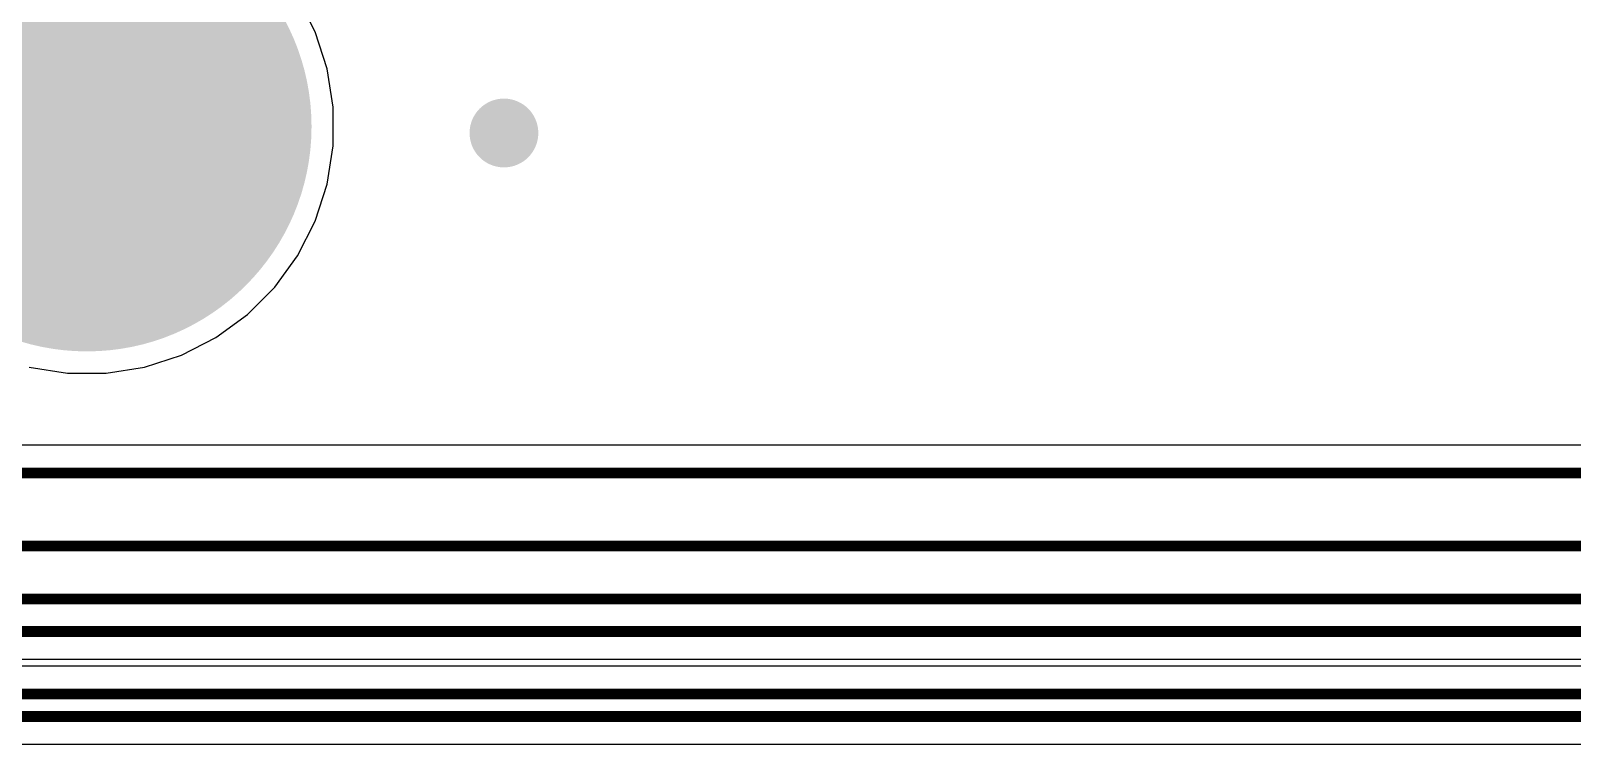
# Model space of a CAD drawing. Header units: millimetres. Extents: x -0.36 to 5.33, y -0.63 to 3.45.
# Drawn here: x 2.676 to 3.385, y 0.085 to 0.413 of the extents above; entities that cross this region are included whole.
import ezdxf

# ---------------------------------------------------------------- set-up
doc = ezdxf.new("R2010")
doc.units = ezdxf.units.MM
doc.header["$MEASUREMENT"] = 0
for name, color, linetype in [('BottomLayer', 5, 'Continuous'), ('BottomSolder', 6, 'Continuous'), ('MultiLayer', 9, 'Continuous'), ('PadHoleLayer', 156, 'Continuous'), ('TopLayer', 1, 'Continuous'), ('TopSolder', 216, 'Continuous'), ('ViaHoleLayer', 16, 'Continuous')]:
    doc.layers.add(name, color=color, linetype=linetype)

# ---------------------------------------------------------------- blocks, each defined once
blk = doc.blocks.new('1_1376430_8_1')
at = {"layer": 'BottomLayer'}
h = blk.add_hatch(color=5, dxfattribs=at)
edge = h.paths.add_edge_path()
edge.add_arc((0.04331, -0.32382), 0.10335, 0, 360)
at = {"layer": 'BottomSolder'}
h = blk.add_hatch(color=6, dxfattribs=at)
edge = h.paths.add_edge_path()
edge.add_arc((0.04331, -0.32382), 0.10335, 0, 360)
at = {"layer": 'MultiLayer'}
h = blk.add_hatch(color=9, dxfattribs=at)
edge = h.paths.add_edge_path()
edge.add_arc((0.04331, -0.32382), 0.10335, 0, 360)
at = {"layer": 'PadHoleLayer'}
h = blk.add_hatch(color=156, dxfattribs=at)
edge = h.paths.add_edge_path()
edge.add_arc((0.04331, -0.32382), 0.0689, 0, 360)
at = {"layer": 'TopLayer'}
h = blk.add_hatch(color=1, dxfattribs=at)
edge = h.paths.add_edge_path()
edge.add_arc((0.04331, -0.32382), 0.10335, 0, 360)
at = {"layer": 'TopSolder'}
h = blk.add_hatch(color=216, dxfattribs=at)
edge = h.paths.add_edge_path()
edge.add_arc((0.04331, -0.32382), 0.10335, 0, 360)

msp = doc.modelspace()

# ---------------------------------------------------------------- hatches: boundary and pattern name
at = {"layer": 'BottomLayer'}
h = msp.add_hatch(color=5, dxfattribs=at)
edge = h.paths.add_edge_path()
edge.add_arc((2.894, 0.366), 0.01181, 0, 360)
at = {"layer": 'BottomSolder'}
h = msp.add_hatch(color=6, dxfattribs=at)
edge = h.paths.add_edge_path()
edge.add_arc((2.894, 0.366), 0.01581, 0, 360)
at = {"layer": 'TopLayer'}
h = msp.add_hatch(color=1, dxfattribs=at)
edge = h.paths.add_edge_path()
edge.add_arc((2.894, 0.366), 0.01181, 0, 360)
at = {"layer": 'TopSolder'}
h = msp.add_hatch(color=216, dxfattribs=at)
edge = h.paths.add_edge_path()
edge.add_arc((2.894, 0.366), 0.01581, 0, 360)
at = {"layer": 'ViaHoleLayer'}
h = msp.add_hatch(color=16, dxfattribs=at)
edge = h.paths.add_edge_path()
edge.add_arc((2.894, 0.366), 0.00591, 0, 360)

# ---------------------------------------------------------------- linework, layer by layer
at = {"layer": 'BottomLayer'}
for p, q in [((2.8072, 0.41249), (2.7991, 0.42838)), ((2.81271, 0.39552), (2.8072, 0.41249)), ((2.8155, 0.3779), (2.81271, 0.39552)), ((2.8155, 0.36006), (2.8155, 0.3779)), ((2.81271, 0.34243), (2.8155, 0.36006)), ((2.8072, 0.32547), (2.81271, 0.34243)), ((2.7991, 0.30957), (2.8072, 0.32547)), ((2.78861, 0.29514), (2.7991, 0.30957)), ((2.776, 0.28252), (2.78861, 0.29514)), ((2.76156, 0.27203), (2.776, 0.28252)), ((2.74567, 0.26393), (2.76156, 0.27203)), ((2.7287, 0.25842), (2.74567, 0.26393)), ((2.67562, 0.25842), (2.69324, 0.25563)), ((2.69324, 0.25563), (2.71108, 0.25563)), ((2.71108, 0.25563), (2.7287, 0.25842)), ((3.94797, 0.2225), (1.83583, 0.2225)), ((0.65526, 0.12409), (4.09684, 0.12409))]:
    msp.add_line(p, q, dxfattribs=at)
at = {"layer": 'BottomLayer', "const_width": 0.005}
for points in [[(1.83055, 0.20975), (3.96607, 0.20975)], [(1.81985, 0.17615), (3.96716, 0.17615)], [(0.66147, 0.15184), (4.08863, 0.15184)], [(0.65526, 0.13684), (4.09684, 0.13684)]]:
    msp.add_lwpolyline(points, dxfattribs=at)
at = {"layer": 'TopLayer'}
for p, q in [((2.8072, 0.41249), (2.7991, 0.42838)), ((2.81271, 0.39552), (2.8072, 0.41249)), ((2.8155, 0.3779), (2.81271, 0.39552)), ((2.8155, 0.36006), (2.8155, 0.3779)), ((2.81271, 0.34243), (2.8155, 0.36006)), ((2.8072, 0.32547), (2.81271, 0.34243)), ((2.7991, 0.30957), (2.8072, 0.32547)), ((2.78861, 0.29514), (2.7991, 0.30957)), ((2.776, 0.28252), (2.78861, 0.29514)), ((2.76156, 0.27203), (2.776, 0.28252)), ((2.74567, 0.26393), (2.76156, 0.27203)), ((2.7287, 0.25842), (2.74567, 0.26393)), ((2.67562, 0.25842), (2.69324, 0.25563)), ((2.69324, 0.25563), (2.71108, 0.25563)), ((2.71108, 0.25563), (2.7287, 0.25842)), ((3.7873, 0.12089), (1.19428, 0.12089)), ((0.45889, 0.0851), (3.79258, 0.0851))]:
    msp.add_line(p, q, dxfattribs=at)
at = {"layer": 'TopLayer', "const_width": 0.005}
for points in [[(0.46316, 0.10815), (3.79258, 0.10815)], [(0.45889, 0.09785), (3.79258, 0.09785)]]:
    msp.add_lwpolyline(points, dxfattribs=at)

# ---------------------------------------------------------------- block references
msp.add_blockref('1_1376430_8_1', (2.65885, 0.69279))

doc.saveas('drawing.dxf')
